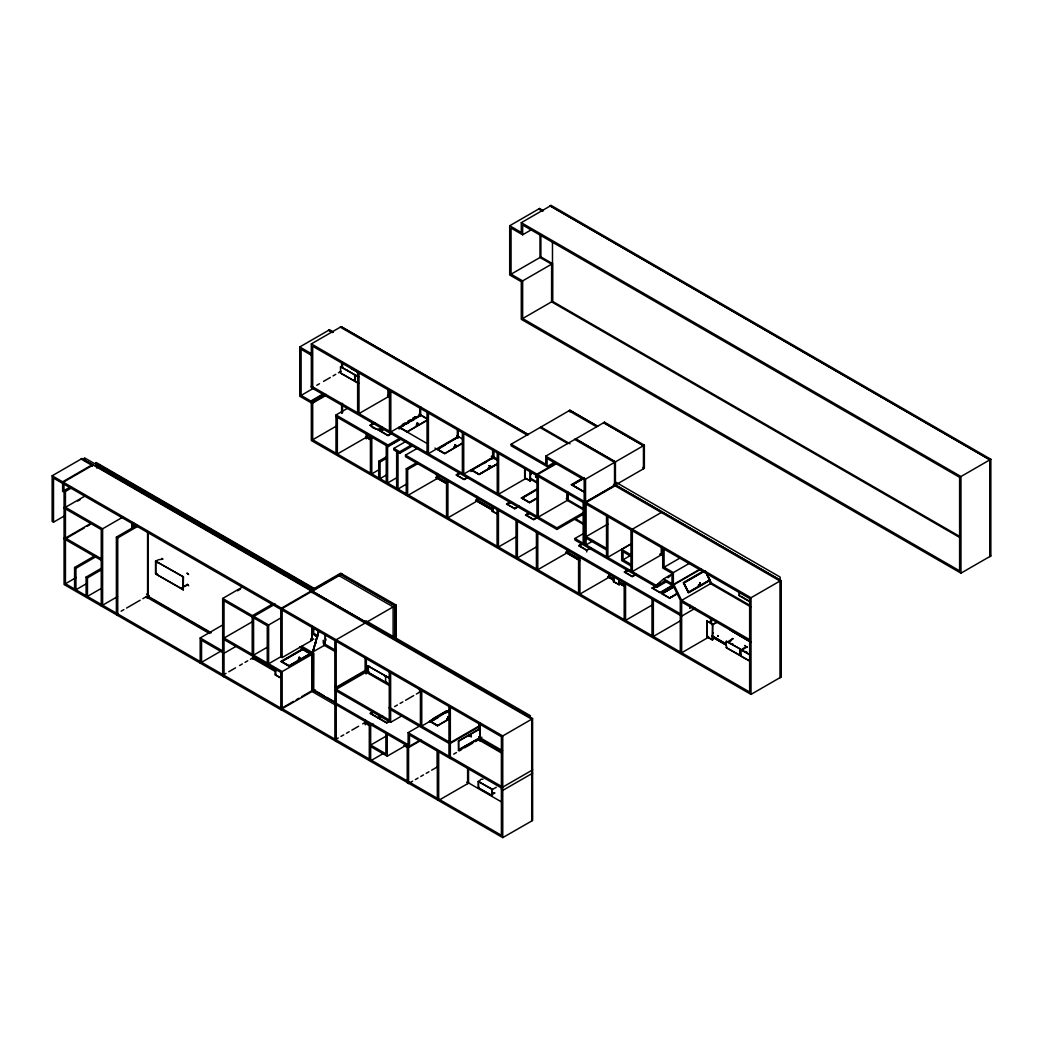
<?xml version="1.0" encoding="UTF-8"?>
<svg xmlns="http://www.w3.org/2000/svg" width="1043" height="1043" viewBox="0 0 1043 1043"><rect width="100%" height="100%" fill="white"/><g stroke="black" fill="none" stroke-linecap="round" stroke-linejoin="round"><path stroke-width="1.5" d="M470.901 735.159L471.253 736.488A6.793 3.924 60 0 0 471.306 735.445L471.149 736.762M490.21 466.899L489.336 465.634L490.484 466.299M325.781 638.681L325.364 638.199M316.094 643.218L315.507 643.166M325.364 635.8L325.703 635.982M323.982 641.823L323.943 642.345M323.747 644.6L323.812 644.678M356.51 370.734L356.81 371.451L356.928 370.773M712.525 624.913C712.213 623.779 711.365 625.331 716.893 622.384M699.358 584.693L698.197 585.527L699.292 584.575M700.114 584.171L700.088 584.132A7.966 4.602 60 0 0 699.996 583.689L699.631 582.646L700.049 584.367M700.205 584.132L699.749 582.633M471.253 736.488L471.045 736.645A6.793 3.924 60 0 0 471.097 735.563L471.097 735.471M741.025 655.304L741.521 655.486M181.665 587.887L182.043 588.604M161.834 558.448C166.841 560.195 153.347 558.096 157.649 562.751M491.592 794.623C492.531 796.787 490.953 791.82 494.708 792.81M491.892 789.655L491.436 789.043M299.55 658.811L298.168 659.424L299.537 658.681M354.125 380.213L354.868 380.578M448.412 718.418L446.756 719.044L449.429 717.493M448.412 718.458L446.756 718.979L447.395 719.357M385.845 676.372L386.418 676.894M318.884 630.989L312.6 652.162L318.793 630.937M324.073 645.539L325.703 639.685L324.073 645.539L312.509 652.11M318.441 631.419L313.004 651.51L318.415 633.192M618.734 583.558L619.073 584.302L619.007 583.532M447.551 716.958L448.933 717.897M454.722 444.826L456.091 446.026L454.917 444.722M417.122 423.119L418.452 424.305M300.084 658.485L299.185 657.168M299.276 657.325L299.041 657.416A6.832 3.95 60 0 1 300.11 657.977L300.306 658.302M470.21 735.328L468.907 736.436L470.263 735.354M525.137 476.886L525.489 477.238M157.623 574.145L156.163 573.155M187.336 584.432L188.614 585.762L187.453 584.38L182.577 587.183M478.776 781.65C479.806 783.788 478.88 778.117 482.948 779.238M492.113 789.655L496.285 787.243M732.942 638.877C732.29 636.934 731.665 642.944 727.375 642.084M747.166 647.09C747.375 645.682 740.452 649.724 741.377 650.311M384.45 675.421L384.776 675.968M663.7 582.555L666.907 581.329M666.281 581.811L656.79 587.3L574.954 540.052L574.954 538.488L656.138 585.358L663.687 578.852L671.822 574.145M668.055 577.405L670.088 575.645M656.79 587.3L664.339 580.795L673.23 585.918L680.284 600.155L680.284 613.753L405.518 455.113L405.518 456.678L681.653 616.152L695.212 608.265M667.924 577.692L670.258 575.684M275.9 674.065L275.9 674.899M707.689 636.595L707.689 635.995M417.422 424.879L417.904 424.657M490.484 466.377L490.288 466.404A10.313 5.958 60 0 0 489.975 466.273A6.819 3.937 60 0 0 489.415 465.986L489.232 465.908M64.353 515.933L53.506 522.191L52.15 521.409L52.15 475.777L81.98 458.555L532.582 718.705L532.621 820.476L502.752 837.62L280.815 709.488L280.815 672.383L224.076 639.633M95.539 466.012L96.125 462.492L315.638 589.23M311.336 402.898L299.745 396.21L299.745 346.967L329.575 329.744L333.447 331.974M990.811 555.945L960.968 573.168L521.291 319.327L521.291 281.675L509.701 274.987L509.701 225.744L539.531 208.522M584.067 513.795L556.936 529.453L311.336 387.644L311.336 343.903L341.165 326.681L528.11 434.605M509.701 225.744L521.291 232.446L521.291 222.68L551.121 205.458M311.974 626.139L311.974 640.35L282.145 657.572L280.789 656.79L280.789 609.347L63.975 484.174L63.975 490.601L68.499 487.994M63.975 490.601L65.435 491.436L72.215 487.524M959.847 536.506L552.477 301.323L552.529 263.644L522.647 280.893L511.057 274.205L511.057 228.091L522.647 234.792L530.783 230.086M65.435 491.436L65.435 507.315L85.774 495.568M77.638 501.057L80.35 499.493M358.44 383.407L340.5 373.042L340.5 366.667L358.727 376.862M316.759 385.297L319.471 383.733M323.539 381.386L330.318 377.475M333.03 375.91L335.742 374.346M338.454 372.768L341.165 371.204M311.362 355.233L301.101 349.314L301.101 395.427L313.304 388.374M511.057 274.205L540.939 256.956L552.529 263.644M340.5 373.042L358.727 383.237M351.543 368.635L357.058 371.816M64.079 507.315L65.435 508.097L65.435 538.058L91.197 523.182M66.791 538.058L84.418 527.875M87.13 526.311L89.841 524.746M355.128 375.363L354.555 374.789L354.842 380.995M355.037 374.737L355.037 381.112M614.027 484.2L780.842 580.521L780.842 677.168L751.012 694.39L311.336 440.537L311.336 400.734L323.539 393.693M322.183 395.075L311.336 401.516L312.691 402.298L326.25 394.476M311.336 400.734L312.691 401.516L324.894 394.476M326.25 395.258L312.691 403.08L311.336 402.298M354.177 380.395L355.128 381.008M65.435 507.315L102.618 528.788L122.957 517.041M102.618 528.788L102.618 605.201L116.386 613.154L116.386 537.106L136.737 525.359M116.386 537.106L117.742 537.888L138.093 526.141M335.989 453.21L335.989 414.971L348.193 407.917M86.791 583.48L75.943 589.751L74.588 588.969L74.588 567.483L94.926 555.736M74.588 567.483L75.943 568.266L96.282 556.519M312.691 401.516L312.691 439.755L335.742 426.444M522.647 280.893L522.647 318.545L552.529 301.297L552.477 241.324M64.079 538.058L65.435 538.84L65.435 583.741L76.282 577.47M102.37 587.783L87.456 596.387L86.1 595.605L86.1 577.105L102.37 567.705M86.1 577.105L87.456 577.887L102.37 569.269M370.056 425.296L374.137 422.897M374.75 422.989C363.824 424.957 379.743 433.08 382.207 427.291M370.969 425.427L374.945 423.119M378.205 429.938L382.207 427.408M382.273 427.643L378.205 429.99L370.056 425.244M367.175 433.588L367.227 436.795L337.345 453.992L337.345 417.369M366.315 437.317L367.227 436.795M379.926 430.994L382.638 429.429L379.926 430.942L388.061 435.687L392.129 433.288M392.077 432.988L388.061 435.426L380.617 430.994L383.289 429.455M155.537 561.108L183.451 576.896L183.164 589.803L155.537 573.846L155.537 561.108L183.451 576.896M380.617 431.124L384.815 428.816M412.885 418.152L415.557 416.613M402.272 424.54L404.984 422.923M407.696 421.411L410.407 419.794M413.119 418.282L415.831 416.665M427.108 420.068L407.083 431.75L399.638 427.447L420.994 415.114M399.638 427.447L421.098 415.179M401.034 427.122L403.706 425.57M406.379 424.032L409.052 422.493M411.737 420.942L414.41 419.403M155.537 573.846L183.451 589.634M102.618 605.201L117.533 596.596M407.083 432.024L427.421 420.225M335.989 414.971L388.048 445.022L400.251 437.982M401.151 438.555L387.592 446.378L387.592 483L397.083 477.525M335.989 416.535L388.048 446.587L401.607 438.764M411.894 446.261L399.691 453.314L393.876 449.963L393.876 448.386L406.079 441.345M378.726 477.837L378.726 461.241L386.875 456.534M121.131 611.198L123.843 609.634M126.555 608.069L140.127 600.233M142.839 598.669L145.551 597.104M378.726 461.241L380.082 462.023L386.875 458.112M393.876 448.386L399.691 451.749L411.894 444.696M378.557 469.95L371.777 473.874L371.777 437.252M405.518 455.113L417.735 448.073M184.546 586.622L187.336 585.019M386.875 474.708L380.082 478.62L380.082 462.023M462.036 443.314L444.683 453.457L437.239 449.155L458.594 436.821M437.239 449.155L458.698 436.887M439.977 448.06L445.322 444.97M437.46 473.457L437.512 478.359L407.63 495.555L406.275 494.773L406.275 468.737L417.122 462.466M406.275 468.737L407.63 469.519L418.478 463.248M454.787 444.97L455.009 445.074A6.806 3.924 60 0 1 455.556 445.361A10.326 5.958 60 0 1 455.843 445.53L455.843 445.465M462.31 443.497L444.683 453.731L434.931 448.047M407.5 483.535L398.009 489.011L398.009 452.388M200.191 663.1L200.191 637.951L222.667 650.936L222.667 598.46L243.006 586.714M237.582 590.794L240.294 589.23M460.106 472.544L456.039 474.943L464.187 479.637L468.255 477.238M460.732 472.622L456.73 475.06L464.187 479.363L468.19 476.925M456.951 475.06L460.928 472.766M553.898 462.675L547.119 466.586L511.135 445.817L511.135 444.24L569.895 410.264L597.561 426.235M493.613 450.367L493.613 456.873L463.731 474.07L463.731 433.445M497.785 463.587L479.102 474.369L471.645 470.067L493 457.616L498.006 460.628M493.117 457.799L471.866 470.067L471.866 471.384M483.743 463.561L486.429 462.023M490.262 466.39L489.284 465.634M489.571 467.108L491.018 466.182L488.32 467.89L489.962 467.303M471.645 469.95L479.102 474.239L497.785 463.457M498.085 463.627L479.102 474.643L470.967 469.898L470.967 471.514M200.191 637.951L223.241 624.64M252.549 621.615L224.076 638.055L252.21 654.3L252.21 615.787L272.549 604.04M252.21 615.787L253.566 616.569L275.261 604.04M311.622 592.32L311.622 590.755L341.452 573.533M615.422 485.008L615.422 461.88L575.54 438.855L574.641 439.377L614.523 462.401L614.523 485.543M643.453 468.829L643.453 445.7L603.623 422.754L604.471 422.154L644.352 445.178L644.352 468.307L585.54 502.218L585.54 479.128L644.352 445.178M311.974 591.342L282.145 608.564L282.145 657.572M312.17 591.225L342.013 574.002L341.1 574.524M511.135 444.24L545.763 464.239L545.763 456.156L604.523 422.232M236.226 646.23L224.023 653.283L201.547 640.298L201.547 662.318L221.885 650.571M222.667 598.46L268.625 624.992L280.828 617.951M524.668 468.463L524.668 477.916L530.457 480.94L530.457 471.488M525.724 478.541L498.606 494.199L498.606 453.588M555.945 463.196L536.962 474.161L536.962 516.298M556.623 463.587L537.64 474.552L537.64 476.116L312.691 346.25L312.691 387.644L311.336 386.862M524.668 477.916L530.457 480.94M492.192 506.403L492.192 511.187L496.364 513.273M506.585 504.069L510.653 501.709L506.585 504.121L514.721 508.815L518.788 506.416M511.461 501.944L507.263 504.238L509.936 502.57M521.344 497.993L537.614 488.541M537.484 497.667L529.479 502.413L522.035 498.111L538.045 488.737M522.256 498.111L538.188 488.919M267.164 647.286L253.605 655.108L267.269 662.996M223.345 676.477L223.345 674.899L226.057 673.335M228.769 671.77L235.549 667.859M239.616 665.512L242.328 663.948M245.04 662.383L247.752 660.806M250.463 659.241L253.175 657.625L275.274 670.44M514.721 508.541L518.723 506.103L514.721 508.541L507.263 504.121M529.479 502.635L537.614 497.941M537.614 497.993L529.479 502.687L521.344 497.941M571.342 484.617L583.545 491.67L571.342 484.669L582.19 478.359M583.376 491.344L572.203 484.773L584.21 477.837M572.203 484.891L584.21 477.955M572.477 484.93L583.089 478.789M525.516 514.994L529.583 512.648L525.516 515.046L533.651 519.74L537.719 517.341M268.625 624.992L268.625 663.778L280.828 656.738M530.405 512.869L526.207 515.177L530.209 512.739M302.509 648.902L280.815 661.471L288.95 666.177L310.645 653.648L310.645 655.213M281.493 661.601L302.848 649.15L310.306 653.57L288.95 665.773L281.493 661.471L288.95 665.773M281.714 661.601L302.965 649.333M526.207 515.046L533.651 519.479L537.653 517.041M568.2 499.884L538.318 517.08L538.318 476.508L749.656 598.526L749.656 692.044L312.691 439.755M288.95 666.125L310.645 653.596M366.015 622.541L336.185 639.763L336.25 741.495M396.223 638.903L396.223 605.109L366.341 622.358L311.622 590.755M275.378 668.719L275.378 675.095L275.652 668.563M282.171 671.601L312 654.378L312 691.483L282.171 708.705L282.171 671.601L268.625 663.778M517.432 536.037L498.437 547.001L498.437 510.379M275.378 675.095L281.167 678.119L277.034 675.734M615.996 485.295L586.114 502.543L586.114 544.876L592.893 540.952M311.336 386.079L556.936 527.888L584.067 512.23M536.363 546.975L517.38 557.94L517.38 521.317M574.954 538.488L583.089 533.781M282.705 707.61L293.552 701.352M296.264 699.775L298.976 698.21M301.688 696.646L311.179 691.118M335.911 703.282L313.721 690.479L315.077 689.697M607.86 524.068L586.153 536.597L606.531 548.37M389.313 684.625L368.062 672.344L368.062 665.982L389.6 678.08M582.646 543.286L578.578 545.685L586.714 550.378L586.714 551.943M582.137 544.277L579.256 545.802L581.929 544.146M366.015 669.984L336.185 687.207L334.829 686.424M365.115 671.288L366.067 670.792L336.185 688.002L334.829 687.207M368.062 672.344L389.6 684.456M579.256 545.685L586.714 550.104L590.716 547.797M586.714 550.378L590.781 547.979M662.214 511.97L632.332 529.218L632.332 571.551L662.214 554.354L662.214 546.506M385.61 675.786L385.61 682.161M606.531 515.894L606.531 556.467L607.886 557.249L630.95 543.938M630.976 565.919L621.693 560.56L621.693 549.413L631.184 543.938M621.693 549.413L630.924 554.746L630.924 556.31L623.049 551.76L623.049 559.778L631.184 555.085M372.742 711.743L370.03 713.36L378.179 718.053L382.246 715.654M373.394 711.808L370.721 713.477L378.179 717.78L380.838 716.241M370.943 713.477L373.59 711.952M628.264 569.621L624.196 572.02L632.332 576.714L636.399 574.315M629.085 569.843L624.887 572.151L628.89 569.713M335.572 741.104L335.572 739.539L338.284 737.975M340.996 736.41L343.721 734.846M346.432 733.281L349.144 731.717M351.856 730.139L358.636 726.228M362.703 723.881L365.415 722.317M394.697 706.567L397.409 705.003M400.121 703.438L402.833 701.874M405.544 700.309L413.68 695.603M416.392 694.038L419.103 692.474M419.56 692.213L420.498 691.718M613.467 575.632L613.467 581.629L619.255 584.654L619.255 578.656M378.179 717.78L380.838 716.111M382.585 715.85L378.518 718.262L386.666 722.955L389.378 721.339M381.881 716.71L379.209 718.379L386.666 722.682L389.326 721.143M379.43 718.379L382.077 716.854M382.859 753.737L370.656 760.79L369.3 759.995L369.3 724.885L370.656 725.667L373.368 724.103M624.887 572.02L632.332 576.453L636.334 574.015M613.467 581.629L619.255 584.654M386.666 722.682L389.326 721.013M334.829 690.127L390.63 722.343L401.477 716.072M664.078 549.179L664.078 567.236L680.349 557.836M386.979 735.654L370.695 745.054L385.884 753.815L385.884 734.507L387.24 735.289L387.24 756.162L370.695 746.619M664.078 567.236L673.361 572.594L689.645 563.194M656.138 585.358L660.206 583.011M652.005 588.083L656.073 585.684M673.491 584.68L660.141 592.502L652.696 588.083L659.372 584.223M652.696 588.2L659.554 584.367M313.852 690.414L408.126 744.689L408.126 732.655L420.329 725.602M433.106 718.614L446.665 710.739M447.004 710.935L429.377 721.156L437.512 725.863L448.36 719.54M448.868 710.387L421.75 726.045L421.75 690.74M448.868 710.557L430.12 722.121M431.463 721.352L438.151 717.48M446.182 712.851L448.855 711.313M700.492 568.878L673.361 584.536L673.361 572.594M673.713 584.901L660.141 592.776L652.005 588.03M663.687 578.852L673.882 584.732L701 569.074M448.112 717.323A9.948 5.737 60 0 0 447.643 717.089L448.907 717.519M673.7 586.453L661.497 593.558L669.632 598.252L677.767 593.506M674.352 586.779L662.188 593.676L674.195 586.622M703.647 570.899L683.269 582.646L688.406 592.906L710.14 580.364L705.772 571.929M703.842 571.329L683.752 582.92L688.497 592.281L709.853 579.96L688.497 592.281M705.172 570.73L683.921 582.985L688.445 592.111M437.356 725.68L449.52 718.523M387.24 756.162L407.578 744.415M652.67 604.731L625.552 620.389L625.552 583.767M412.65 781.168L408.582 783.515L407.226 782.732L407.226 745.993L408.582 746.775L420.785 739.735M420.329 740.778L409.482 747.036L409.482 735.002L450.328 758.587L450.328 707.232M662.188 593.558L669.632 597.978L677.637 593.232M669.632 597.978L677.637 593.363M750.321 605.592L711.482 583.115L681.653 600.39L681.653 652.775L708.771 637.117M480.158 725.38L450.328 742.603L389.274 707.35M478.763 727.701L480.158 728.509L458.425 741.012L458.464 750.438L480.158 737.909L458.659 749.748L480.119 737.492L478.867 736.645M458.764 749.813L458.659 741.156L480.119 728.888L478.867 728.288M689.736 608.03L692.5 606.491M680.479 620.781L653.361 636.439L653.361 599.816M458.425 750.412L480.119 737.883L478.763 737.101M480.667 737.949L481.892 737.232M453.718 754.128L456.43 752.551M459.142 750.986L461.853 749.422M464.565 747.857L472.701 743.164M475.412 741.599L478.124 740.035M415.362 779.603L418.074 778.039M420.785 776.474L423.497 774.897M426.209 773.332L428.921 771.768M431.633 770.203L437.056 767.074M739.265 592.476L739.265 595.67L739.539 592.32M52.15 475.777L502.752 735.928L532.621 718.679L310.814 590.442L340.657 573.22L396.223 605.109M706.906 621.041L712.708 624.066L712.434 639.972L706.906 636.791L706.906 621.041L712.525 624.183L712.434 639.972M311.336 343.903L751.012 597.743L780.894 580.495L780.894 677.246L779.995 677.767L779.995 581.016L613.467 484.878M521.291 222.68L960.968 476.534L990.85 459.272L990.85 556.023L989.95 556.545L989.898 459.82L550.222 205.979M712.265 624.77L716.645 622.241M706.906 636.791L712.708 639.815M730.087 629.985L750.777 642.266M438.686 800.346L438.686 752.955L437.33 752.172L437.33 799.564L438.686 800.346L468.555 783.15L468.516 768.9M478.281 781.455L492.374 789.264L492.087 795.809L478.281 787.83L478.281 781.455L492.153 789.447L492.087 795.809M726.267 641.262L740.191 648.981L739.904 655.512L726.267 647.638L726.267 641.262L740.191 648.981M727.427 641.966L732.942 638.59M478.281 787.83L492.374 795.64M726.267 647.638L740.191 655.343M750.047 661.366L740.491 655.851L740.491 649.476L750.321 654.835M532.621 769.877L502.752 787.126L449.65 756.475L449.65 758.039L501.396 787.908M741.638 650.102L747.205 646.895M491.527 794.935L494.708 793.097M532.621 773.202L502.752 790.398L501.396 789.616M740.491 655.851L750.321 661.197M739.904 649.385L739.552 649.254M417.213 423.275L417.304 423.315A6.806 3.924 60 0 1 417.956 423.654A10.313 5.958 60 0 1 418.243 423.823L418.399 423.641M418.243 423.758L417.317 423.015M709.201 580.899L710.622 583.689L750.804 606.909M708.81 580.156L709.462 579.934L706.867 574.719M368.7 671.822L369.352 672.2M490.406 466.312L490.171 466.156A6.819 3.937 60 0 0 489.61 465.869L489.428 465.791M448.673 717.61L448.751 717.467A9.035 5.215 60 0 0 448.399 717.258M351.934 368.635L351.999 367.866M700.388 584.015L700.427 584.015A7.875 4.55 60 0 0 700.244 583.702L699.944 583.115A8.24 4.759 60 0 0 699.736 582.776L699.697 582.698M456 445.4L455.856 445.309A6.806 3.924 60 0 0 455.204 444.957L455.022 444.879M455.217 446.143L453.901 446.978L455.569 446.43M418.308 423.784L418.256 423.588A6.806 3.924 60 0 0 417.604 423.249L417.422 423.171M745.302 651.784L744.858 651.327M479.285 787.973L479.285 787.478M181.925 576.284L183.007 577.261M386.418 682.539L386.418 681.979M990.85 459.272L551.082 205.38L550.183 205.901L989.95 459.794L989.95 556.545M539.492 208.444L543.403 210.751M538.592 208.965L542.49 211.273M960.355 537.849L551.578 301.844L551.63 264.166L539.987 257.504L539.987 233.658M522.647 318.545L959.612 570.821L959.612 477.316L522.647 225.027L522.647 234.792M603.571 422.676L643.453 445.7M569.895 410.316L597.6 426.313M568.983 410.838L596.687 426.835M642.957 467.499L644.352 468.307M575.593 438.934L615.383 461.906M540.965 427.017L570.052 443.81M540.065 427.539L567.757 443.536M614.705 481.566L780.164 577.105L780.164 580.338M528.41 434.605L341.126 326.602L340.227 327.124L527.21 435.127M614.379 484.356L780.894 580.495M328.636 330.188L332.521 332.43M328.675 330.266L332.548 332.495M545.763 456.156L585.54 479.128M740.908 596.296L750.452 601.811M739.265 595.67L750.178 601.967M340.5 366.667L358.44 377.031M387.461 395.532L390.16 397.148M419.286 413.967L427.069 418.595M456.886 435.674L462.258 438.907M491.814 455.974L498.437 459.663M529.805 477.903L538.253 482.779M566.245 498.75L584.041 509.075M422.298 416.235L427.122 419.012M387.918 396.888L387.918 388.765M491.292 456.521L498.202 460.615M529.74 478.724L538.005 483.548M566.701 500.066L583.128 509.597M299.745 346.967L311.362 353.668M575.006 518.462L583.428 523.377M574.093 518.984L583.924 524.707M399.638 427.317L407.083 431.75M437.239 449.038L444.683 453.457M522.035 497.993L529.479 502.413M426.73 443.314L398.947 427.265L398.947 428.895M665.617 581.238L666.868 581.851M586.153 538.162L606.531 549.935M623.049 559.778L630.976 564.354M749.617 639.633L681.653 600.39L673.882 584.732M681.653 601.954L749.617 641.197M731.482 630.793L751.064 642.097M301.101 395.427L311.336 401.333M740.491 649.476L750.047 654.991M366.523 436.339L370.76 438.777M476.455 499.806L493.365 509.571L476.39 499.819M566.649 551.877L579.334 559.204M608.929 576.284L613.154 578.722M366.484 436.365L370.721 438.816M566.258 551.708L579.334 559.257M608.408 576.036L613.167 578.787M365.624 436.861L371.256 440.12L365.585 436.887M436.091 477.551L447.369 484.056L436.065 477.577M608.017 576.805L613.662 580.064M619.294 583.324L624.926 586.57M726.397 645.161L712.304 637.012L726.436 645.226M608.03 576.87L613.675 580.117M619.307 583.376L623.531 585.814M436.561 478.854L436.561 473.978M492.192 511.187L497.394 514.186M340.852 574.615L394.932 605.84L394.932 639.111M339.04 575.658L393.133 606.896L393.133 638.577M95.539 462.831L315.051 589.556M101.706 467.277L97.481 464.839L95.669 465.882L312.47 591.055M104.522 468.907L114.365 474.591M117.181 476.221L127.037 481.905M129.853 483.535L134.078 485.973M136.894 487.602L139.71 489.219M142.526 490.849L152.382 496.533M155.198 498.163L159.423 500.601M162.239 502.231L190.387 518.488M193.203 520.105L222.772 537.184M225.588 538.801L235.444 544.498M238.26 546.115L242.484 548.553M245.301 550.183L248.117 551.812M250.933 553.429L255.157 555.867M257.96 557.497L260.776 559.126M263.592 560.743L280.489 570.508M283.305 572.125L312.874 589.191M96.895 465.178L312.287 589.53M530.496 715.785L365.819 620.715L365.819 622.697L363.264 621.211M81.941 458.477L93.14 464.995L63.297 482.218L63.297 483.783L53.506 478.124L53.506 522.191M81.041 458.998L92.227 465.517M310.397 591.472L531.721 719.201L531.721 820.997M317.959 630.363L313.734 627.925L313.734 633.27L317.959 635.708M336.185 641.328L501.396 736.71L501.396 835.274L335.572 739.539M478.802 725.38L480.21 726.189L450.328 743.385L448.972 742.603L448.972 706.45M312.026 633.688L317.659 636.934M368.062 665.982L389.313 678.25M315.064 635.539L317.489 636.934M323.526 643.309L335.989 650.519M312.47 638.499L313.826 639.281M323.526 644.887L336.015 652.084M310.814 638.668L312.17 639.45L312.17 626.595M310.618 639.568L311.974 640.35M478.802 737.01L502.557 750.712M389.769 685.825L366.015 672.122L336.185 689.345L389.274 719.996L389.274 671.979M478.581 739.722L502.335 753.489M222.667 599.399L224.023 600.181L224.023 676.868M64.079 508.097L101.262 529.57L101.262 605.983M222.667 600.025L267.269 625.774L267.269 664.56M301.662 646.269L313.852 653.309L313.721 690.479M299.889 646.582L312.496 653.857L312.496 691.196M299.81 647.338L312 654.378M302.965 649.685L308.989 653.166M389.274 708.132L390.63 708.914L390.63 672.761M408.126 732.655L448.972 756.24L448.972 743.385L390.63 709.696L390.63 722.343M65.435 538.058L101.262 558.735M64.079 538.84L101.262 560.3M314.308 690.153L324.008 695.746M326.785 697.35L335.103 702.148M146.542 594.119L149.292 595.709M211.286 632.762L147.767 596.088L147.767 531.422M253.449 657.103L275.952 670.088M334.829 703.934L408.074 746.227M210.295 632.918L146.907 596.27L146.907 597.887M312 691.483L335.585 705.094M145.994 596.792L209.395 633.44M252.276 658.198L275.756 671.757M364.502 722.786L370.135 726.084M403.837 745.497L406.666 747.179M467.081 782.067L502.218 802.341M467.16 782.341L468.555 783.15M467.616 783.645L467.616 767.844M437.512 766.814L437.512 750.843M282.171 708.705L334.894 739.148L334.829 640.545L281.467 609.738L281.467 608.173L311.296 590.899L311.296 592.515M65.435 583.741L101.262 604.418M200.191 661.536L117.064 613.545L117.064 615.109M201.547 662.318L222.667 674.508L222.667 652.501M223.345 674.899L281.349 708.393L281.349 709.957L64.079 584.523L64.079 492.218L62.619 491.383L62.619 481.827L92.462 464.604L92.462 466.169M355.298 375.545L355.024 375.18M182.212 588.76L183.047 588.382M346.811 369.848L346.719 369.77M666.646 581.942L666.607 581.916A10.573 6.102 60 0 0 666.334 581.72A6.819 3.937 60 0 0 665.956 581.486M726.958 641.98L727.375 641.797M727.206 647.195L726.749 647.208M739.826 654.522L739.291 654.535M530.209 479.767L529.974 480.341M705.72 571.564L711.482 583.167M960.968 476.534L960.968 573.168M751.012 597.743L751.012 694.39M740.778 649.32L740.778 655.682M739.904 649.137L739.904 655.512M711.482 618.03L711.522 624.431M710.57 618.551L710.622 623.362M707.193 620.872L707.193 636.621M689.736 604.888L689.788 608.056M680.284 615.37L680.284 651.992M672.005 583.754L672.005 573.376L662.722 568.018L662.722 548.396M661.262 546.715L661.301 554.876M652.005 599.034L652.005 635.656M630.976 530L630.976 570.769M624.196 582.985L624.196 619.607M618.981 578.826L618.981 584.823M615.266 484.93L585.436 502.152L585.436 503.717M613.74 576.975L613.74 581.472M609.764 573.637L609.803 576.844L579.934 594.054L579.934 557.418M608.864 572.568L608.903 577.366M607.886 516.676L607.886 557.249M584.758 503.326L584.758 544.094M584.536 503.195L584.536 543.755L583.18 542.973L583.18 500.849M584.184 501.435L584.184 479.91L547.119 458.503L547.119 466.586M578.578 556.636L578.578 593.258M569.895 410.264L569.895 411.881M568.2 492.218L568.2 500.079M567.614 549.309L567.653 552.516L537.784 569.713L537.784 533.09M567.288 500.405L567.288 492.296L567.249 500.379M566.714 549.83L566.753 553.038M556.936 527.888L556.936 529.453M540.887 234.727L540.887 256.982M536.428 532.308L536.428 568.93M530.183 471.658L530.183 481.11M524.942 468.307L524.942 477.759M516.024 520.522L516.024 557.158M502.752 735.928L502.752 837.62M497.25 452.805L497.25 493.417M497.081 509.597L497.081 546.219M493.561 450.341L493.561 456.847M492.661 449.246L492.661 458.985M492.479 506.246L492.479 511.018M480.158 723.021L480.158 741.364M479.702 728.77L479.702 737.127M478.554 781.298L478.554 787.661M477.785 497.446L477.785 500.627L447.903 517.823L447.903 481.201M477.746 497.42L477.746 500.601M462.375 432.662L462.375 473.287M458.242 429.951L458.242 438.073M457.342 428.856L457.342 436.978L458.242 436.404L428.412 453.679L428.412 413.054M446.547 480.419L446.547 517.041M427.056 412.272L427.056 452.897M420.642 406.614L420.642 416.366M420.459 688.549L420.394 725.263M419.742 407.148L419.899 415.935M419.56 689.071L419.599 692.239M418.999 414.84L420.642 414.697L390.812 431.971L390.812 391.347M408.582 746.775L408.582 783.515M407.63 469.519L407.63 495.555M399.847 427.447L399.847 428.764M399.691 451.749L399.691 453.314M396.653 451.606L396.653 488.228M395.323 639.424L395.323 605.631L340.553 574.054M389.456 390.564L389.456 431.189M388.817 389.873L388.87 396.392L358.988 413.589L358.988 372.977M388.048 445.022L388.048 446.587M386.236 445.596L386.236 482.218M370.656 725.667L370.656 760.79M370.421 436.469L370.421 473.092M368.348 665.812L368.348 672.187M366.276 434.084L366.276 438.855M366.341 657.716L366.341 670.584M366.067 673.622L366.067 657.924L366.015 673.817M365.233 719.996L365.233 724.872M365.115 656.829L365.154 671.314M357.632 372.195L357.632 412.806M342.521 362.469L342.573 367.266M342.521 403.38L342.521 412.95M341.622 362.99L341.661 366.197M341.622 403.511L341.622 413.289M324.986 634.418L324.986 639.763M323.265 640.246L323.265 643.01M280.893 671.901L280.893 678.289M253.853 654.926L253.905 658.146M253.566 616.569L253.605 656.673M253.175 657.625L253.175 659.241M252.954 655.447L253.006 658.668M183.164 577.053L183.164 589.803M155.824 560.938L155.824 573.689M148.08 531.708L148.08 594.862M147.584 531.93L147.584 598.278M134.312 523.495L134.312 526.754M134.182 523.573L134.182 526.819M132.461 522.947L132.461 527.823M131.966 522.387L131.966 528.775M117.742 537.888L117.742 615.5M96.83 468.124L96.83 464.943L84.47 457.812L84.47 460.967M87.456 577.887L87.456 596.387M75.943 568.266L75.943 589.751M448.034 717.062A10.065 5.815 60 0 1 448.633 717.388M535.959 477.081L535.581 476.495L535.959 477.081M712.147 638.759L712.525 639.45L712.147 638.759M712.838 632.736L713.203 633.414L712.838 632.736M717.714 635.552L718.079 636.243L717.714 635.552M531.083 474.252L530.652 473.718L531.083 474.252M707.284 621.472L707.649 622.163L707.35 621.328M492.648 510.679L493.287 511.266L492.648 510.679M732.329 643.922L732.994 644.535L732.421 643.857M745.576 646.021L744.858 645.539L745.576 646.021M746.553 652.136L747.218 652.749L746.553 652.136M187.14 573.22L188.496 574.445L187.14 573.22M340.97 366.914L341.674 367.54L341.009 366.875M416.3 425.192L417.982 424.697L416.366 425.114M368.583 666.242L369.47 666.92L368.7 666.19M662.657 555.658L659.854 554.042L662.67 555.723M446.86 482.713L436.991 477.029L446.834 482.753M624.431 585.24L618.786 581.981L624.444 585.292M725.889 643.818L711.795 635.682L725.928 643.896M492.465 510.092L475.543 500.327L492.439 510.131M579.83 560.534L565.736 552.399L579.843 560.586M479.311 726.71L479.259 723.542L479.311 726.71M501.866 752.107L479.48 739.2L501.839 752.159M437.512 725.459L430.068 721.156L437.512 725.589M476.886 501.148L476.886 496.377L476.834 501.122"/></g></svg>
